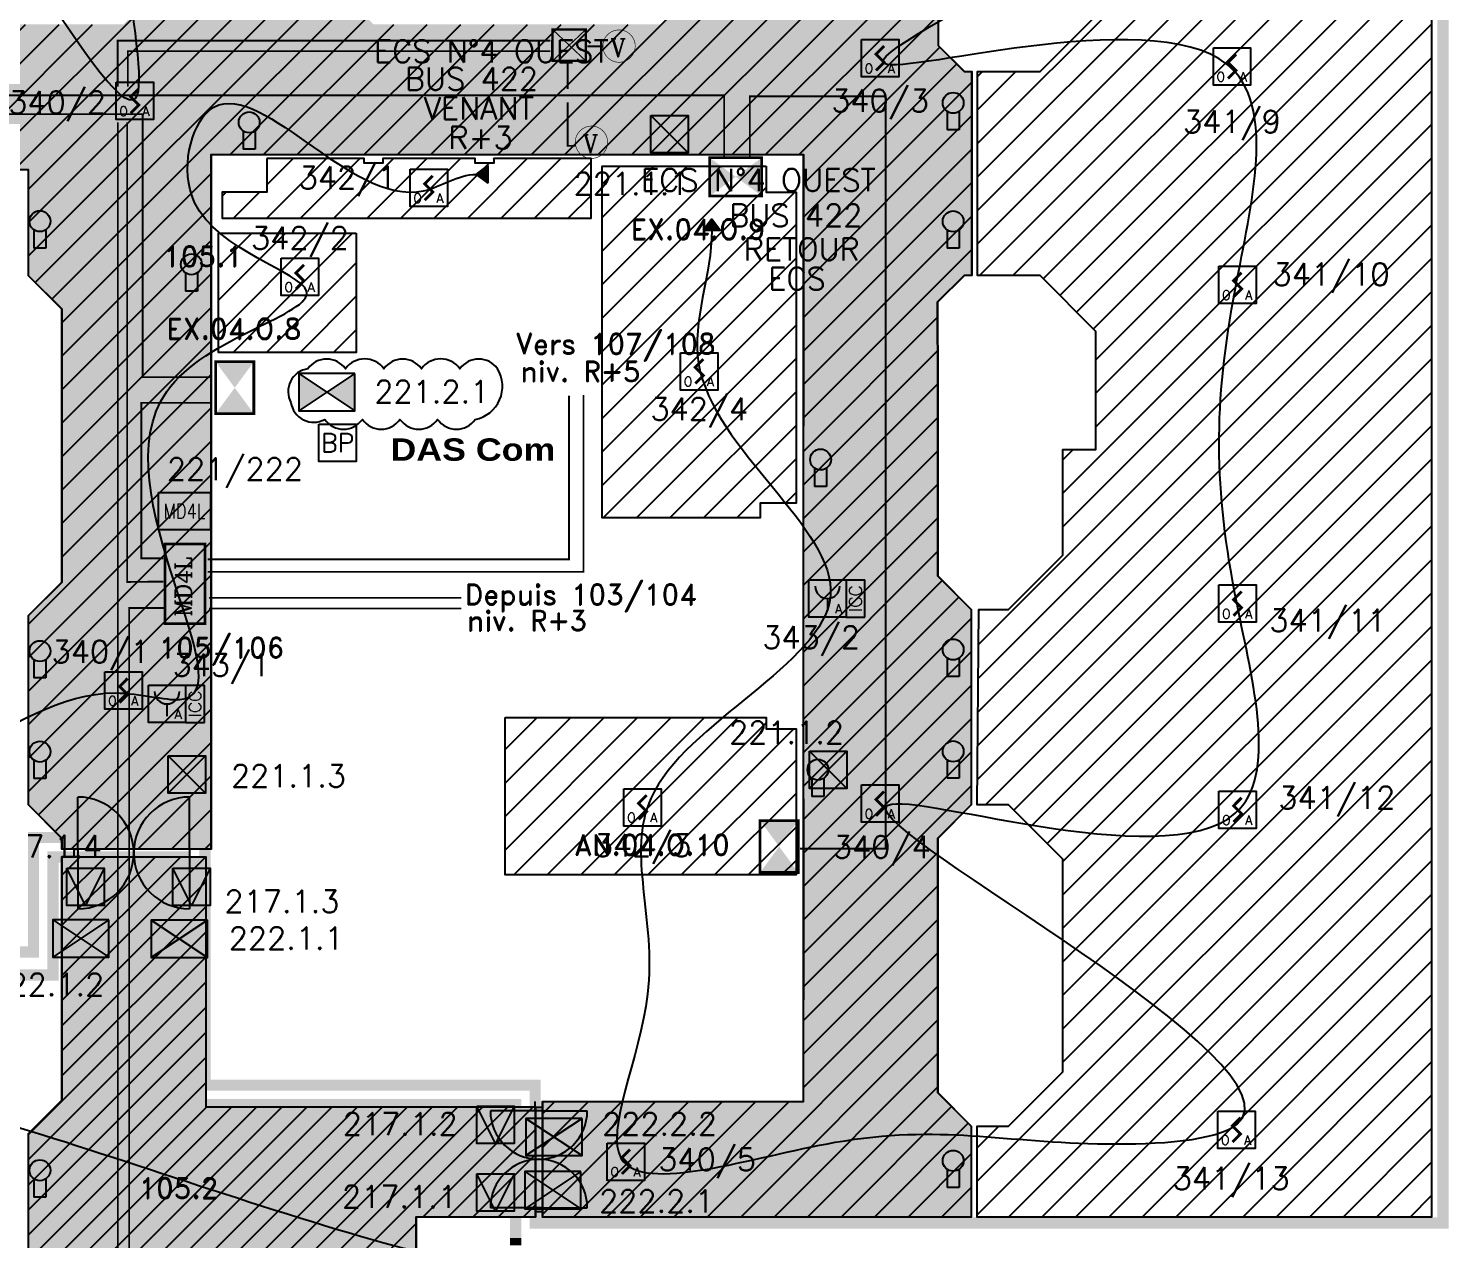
# Model space of a CAD drawing. Header units: millimetres. Extents: x 151.8 to 229.6, y -5.1 to 75.2.
# Drawn here: x 171.91 to 190.97, y 47.2 to 63.45 of the extents above; entities that cross this region are included whole.
import ezdxf
from ezdxf.enums import TextEntityAlignment as Align

# ---------------------------------------------------------------- set-up
doc = ezdxf.new("R2010")
doc.units = ezdxf.units.MM
doc.linetypes.add('CACHE2', pattern=[4.7625, 3.175, -1.5875])
doc.linetypes.add('SLD', pattern=[0])
for name, color, linetype in [('ATEIS MISE EN SECURITE', 7, 'Continuous'), ('ATEIS ZONES MES', 7, 'Continuous'), ('JCC-ADRESSAGE', 6, 'Continuous'), ('JCC-ALARME GENERALE SELECTIVE', 3, 'Continuous'), ('JCC-BOUTON POUSSOIR REARMEMENT CCF', 3, 'Continuous'), ('JCC-CCF', 6, 'Continuous'), ('JCC-COMMUN', 2, 'Continuous'), ('JCC-DECLENCHEUR MANUEL AVEC ISOLATEUR', 5, 'Continuous'), ('JCC-ELEMENT DEPORTE_4 L DAS', 1, 'Continuous'), ('JCC-FILERIE SDI', 6, 'Continuous'), ('JCC-INDICATEUR ACTION', 1, 'Continuous'), ('JCC-LOCAUX', 4, 'Continuous'), ('JCC-OPTIQUE_A', 1, 'Continuous'), ('JCC-UAE-SDI', 7, 'Continuous'), ('JCC-VENTOUSE_PCF', 1, 'Continuous'), ('JCC-ZONING ZDA-ZDM', 5, 'Continuous'), ('PORTES', 8, 'Continuous')]:
    doc.layers.add(name, color=color, linetype=linetype)
doc.layers.add('JCC-MD4L', color=1, linetype='Continuous', lineweight=0)
doc.styles.add('ARIAL', font='')
doc.styles.add('HELVL', font='ROMAND.SHX')
doc.styles.add('LOCAUX', font='romans.shx', dxfattribs={"width": 0.75})
doc.styles.add('ROMANC', font='romanc')
doc.styles.get("Standard").update_dxf_attribs({"font": 'romans.shx'})
doc.styles.add('TEXTE', font='romans.shx')
doc.styles.get('ARIAL').set_extended_font_data('Arial Black')
pattern_1 = [(45, (160.01147, 0), (-0.2245064, 0.2245064), [])]

# ---------------------------------------------------------------- blocks, each defined once
blk = doc.blocks.new('optique_a')
at = {"layer": 'JCC-OPTIQUE_A', "color": 0}
blk.add_lwpolyline([(-2.5, 2.5), (2.5, 2.5), (2.5, -2.5), (-2.5, -2.5)], close=True, dxfattribs=at)
at = {"layer": 'JCC-OPTIQUE_A', "color": 0, "const_width": 0.385}
blk.add_lwpolyline([(0.54, 1.63), (-0.54, 0.54), (0.54, -0.54), (-0.54, -1.63)], dxfattribs=at)
at = {"layer": 'JCC-ADRESSAGE', "style": 'TEXTE'}
blk.add_attdef('ADRESSE', text='', height=3, dxfattribs=at).set_placement((0, 5), align=Align.MIDDLE)
at = {"layer": 'JCC-LOCAUX', "style": 'LOCAUX', "width": 0.85, "flags": 8}
for p in [(0, 13.75), (0, 11.25), (0, 8.75)]:
    blk.add_attdef('PIECE', text='', height=1.75, dxfattribs=at).set_placement(p, align=Align.MIDDLE)
at = {"layer": 'JCC-OPTIQUE_A', "color": 0}
for s, p in [('O', (-1.5, -2)), ('A', (1.5, -2))]:
    blk.add_text(s, height=1.25, dxfattribs=at).set_placement(p, align=Align.CENTER)
blk = doc.blocks.new('alarme générale selective')
at = {"layer": 'JCC-ALARME GENERALE SELECTIVE', "color": 0}
for p, q in [((2.5, -2.5), (-2.5, 2.5)), ((-2.5, -2.5), (2.5, 2.5))]:
    blk.add_line(p, q, dxfattribs=at)
blk.add_lwpolyline([(-2.5, 2.5), (2.5, 2.5), (2.5, -2.5), (-2.5, -2.5)], close=True, dxfattribs=at)
at = {"layer": 'JCC-ADRESSAGE', "style": 'TEXTE'}
blk.add_attdef('ADRESSE', text='', height=3, dxfattribs=at).set_placement((0, 5), align=Align.MIDDLE)
at = {"layer": 'JCC-LOCAUX', "style": 'LOCAUX', "width": 0.85, "flags": 8}
for p in [(0, 13.75), (0, 11.25), (0, 8.75)]:
    blk.add_attdef('PIECE', text='', height=1.75, dxfattribs=at).set_placement(p, align=Align.MIDDLE)
blk = doc.blocks.new('déclencheur manuel avec isolateur')
at = {"layer": 'JCC-DECLENCHEUR MANUEL AVEC ISOLATEUR', "color": 0}
for p, q in [((2.5, 2.5), (5.02, 2.5)), ((5.02, -2.5), (5.02, 2.5)), ((0, 0), (0, -1.66)), ((2.5, -2.5), (5.02, -2.5))]:
    blk.add_line(p, q, dxfattribs=at)
blk.add_lwpolyline([(-2.5, 2.5), (2.5, 2.5), (2.5, -2.5), (-2.5, -2.5)], close=True, dxfattribs=at)
blk.add_arc((0, 1.66), 1.66, 180, 0, dxfattribs=at)
at = {"layer": 'JCC-ADRESSAGE', "style": 'TEXTE'}
blk.add_attdef('ADRESSE', text='', height=3, dxfattribs=at).set_placement((0, 5), align=Align.MIDDLE)
at = {"layer": 'JCC-DECLENCHEUR MANUEL AVEC ISOLATEUR', "color": 0}
blk.add_text('ICC', height=1.668, rotation=90, dxfattribs=at).set_placement((3.76, 0), align=Align.MIDDLE_CENTER)
blk.add_text('A', height=1.25, dxfattribs=at).set_placement((1.5, -2), align=Align.CENTER)
at = {"layer": 'JCC-LOCAUX', "style": 'LOCAUX', "width": 0.85, "flags": 8}
for p in [(0, 13.75), (0, 11.25), (0, 8.75)]:
    blk.add_attdef('PIECE', text='', height=1.75, dxfattribs=at).set_placement(p, align=Align.MIDDLE)
blk = doc.blocks.new('clapet coupe feu_Réarm élect')
at = {"layer": 'JCC-CCF'}
h = blk.add_hatch(color=0, dxfattribs=at)
h.paths.add_polyline_path([(-3.76, 2.5), (-3.76, -2.5), (0, 0)])
h.paths.add_polyline_path([(3.76, 2.5), (0, 0), (3.76, -2.5)])
at = {"layer": 'JCC-CCF', "color": 0}
for p, q in [((3.76, 2.5), (-3.76, -2.5)), ((-3.76, 2.5), (3.76, -2.5))]:
    blk.add_line(p, q, dxfattribs=at)
blk.add_lwpolyline([(3.76, 2.5), (-3.76, 2.5), (-3.76, -2.5), (3.76, -2.5)], close=True, dxfattribs=at)
at = {"layer": 'JCC-ADRESSAGE', "style": 'TEXTE'}
blk.add_attdef('ADRESSE', text='', height=3, dxfattribs=at).set_placement((0, 5), align=Align.MIDDLE)
at = {"layer": 'JCC-LOCAUX', "style": 'LOCAUX', "width": 0.85, "flags": 8}
for p in [(0, 13.75), (0, 11.25), (0, 8.75)]:
    blk.add_attdef('PIECE', text='', height=1.75, dxfattribs=at).set_placement(p, align=Align.MIDDLE)
blk = doc.blocks.new('ventouse PCF')
at = {"layer": 'JCC-VENTOUSE_PCF'}
blk.add_hatch(color=0, dxfattribs=at).paths.add_polyline_path([(0, -2.5), (2.5, 2.5), (-2.5, 2.5)])
at = {"layer": 'JCC-VENTOUSE_PCF', "color": 0}
for p, q in [((0, -2.5), (-2.5, 2.5)), ((2.5, 2.5), (0, -2.5))]:
    blk.add_line(p, q, dxfattribs=at)
blk.add_lwpolyline([(-2.5, 2.5), (2.5, 2.5), (2.5, -2.5), (-2.5, -2.5)], close=True, dxfattribs=at)
at = {"layer": 'JCC-ADRESSAGE', "style": 'TEXTE'}
blk.add_attdef('ADRESSE', text='', height=3, dxfattribs=at).set_placement((0, 5), align=Align.MIDDLE)
at = {"layer": 'JCC-LOCAUX', "style": 'LOCAUX', "width": 0.85, "flags": 8}
for p in [(0, 13.75), (0, 11.25), (0, 8.75)]:
    blk.add_attdef('PIECE', text='', height=1.75, dxfattribs=at).set_placement(p, align=Align.MIDDLE)
blk = doc.blocks.new('indicateur action')
at = {"layer": 'JCC-INDICATEUR ACTION'}
blk.add_hatch(color=0, dxfattribs=at).paths.add_polyline_path([(0.8, -0.05, -0.315344), (-0.8, -0.05), (-0.8, -2.5), (0.8, -2.5)])
at = {"layer": 'JCC-INDICATEUR ACTION', "color": 0}
for p, q in [((-0.8, -0.05), (-0.8, -2.5)), ((0.8, -0.05), (0.8, -2.5)), ((0.8, -2.5), (-0.8, -2.5))]:
    blk.add_line(p, q, dxfattribs=at)
blk.add_circle((0, 1.1), 1.4, dxfattribs=at)
at = {"layer": 'JCC-ADRESSAGE', "style": 'TEXTE'}
blk.add_attdef('ADRESSE', text='', height=3, dxfattribs=at).set_placement((0, 5), align=Align.MIDDLE)
at = {"layer": 'JCC-LOCAUX', "lineweight": 0, "style": 'LOCAUX', "width": 0.75, "flags": 8}
for p in [(0, 13.75), (0, 11.25), (0, 8.75)]:
    blk.add_attdef('PIECE', text='', height=1.75, dxfattribs=at).set_placement(p, align=Align.MIDDLE)
blk = doc.blocks.new('MD4L')
at = {"layer": 'JCC-ELEMENT DEPORTE_4 L DAS', "color": 0}
blk.add_lwpolyline([(-3.5, 2.5), (3.5, 2.5), (3.5, -2.5), (-3.5, -2.5)], close=True, dxfattribs=at)
at = {"layer": 'JCC-ADRESSAGE', "style": 'TEXTE'}
blk.add_attdef('ADRESSE', text='', height=3, dxfattribs=at).set_placement((0, 5), align=Align.MIDDLE)
at = {"layer": 'JCC-ELEMENT DEPORTE_4 L DAS', "color": 0, "width": 0.8}
blk.add_text('MD4L', height=2, dxfattribs=at).set_placement((0, 0), align=Align.MIDDLE_CENTER)
blk = doc.blocks.new('commun')
at = {"layer": 'JCC-COMMUN', "color": 0}
blk.add_lwpolyline([(-2.5, 2.5), (2.5, 2.5), (2.5, -2.5), (-2.5, -2.5)], close=True, dxfattribs=at)
at = {"layer": 'JCC-ADRESSAGE', "style": 'TEXTE'}
blk.add_attdef('ADRESSE', text='', height=3, dxfattribs=at).set_placement((0, 5), align=Align.MIDDLE)
at = {"layer": 'JCC-COMMUN', "color": 0, "style": 'TEXTE'}
blk.add_attdef('GENRE', text='', height=2.5, dxfattribs=at).set_placement((0, 0), align=Align.MIDDLE)
at = {"layer": 'JCC-LOCAUX', "style": 'LOCAUX', "width": 0.85, "flags": 8}
for p in [(0, 13.75), (0, 11.25), (0, 8.75)]:
    blk.add_attdef('PIECE', text='', height=1.75, dxfattribs=at).set_placement(p, align=Align.MIDDLE)
blk = doc.blocks.new("VOLETS D'EXTRACTION DE DESENFUMAGE")
at = {"color": 1, "linetype": 'SLD', "const_width": 0.373}
blk.add_lwpolyline([(0, 5.12), (0, 0), (6.97, 0), (6.97, 5.12)], close=True, dxfattribs=at)
at = {"color": 1, "linetype": 'SLD'}
blk.add_solid([(0, 5.12), (0, 0), (6.97, 0), (6.97, 5.12)], dxfattribs=at)
blk = doc.blocks.new("VOLETS D'AMENEE D'AIR DESENFUMAGE")
at = {"color": 3, "linetype": 'SLD', "const_width": 0.373}
blk.add_lwpolyline([(0, 5.12), (0, 0), (6.97, 0), (6.97, 5.12)], close=True, dxfattribs=at)
at = {"color": 3, "linetype": 'SLD'}
blk.add_solid([(0, 5.12), (0, 0), (6.97, 0), (6.97, 5.12)], dxfattribs=at)
blk = doc.blocks.new('A$C20DD5AA8')
at = {"color": 4, "linetype": 'Continuous', "const_width": 0.364}
blk.add_lwpolyline([(0.18, 5.52), (0.18, 0.18), (10.88, 0.18), (10.88, 5.52)], close=True, dxfattribs=at)
at = {"linetype": 'Continuous', "style": 'ROMANC'}
blk.add_text('MD4L', height=2.183, dxfattribs=at).set_placement((1.13, 2))
blk = doc.blocks.new('VENTOUSE ELECTROMANETIQUE A RUPTURE')
at = {"color": 4, "linetype": 'Continuous', "const_width": 0.00535}
blk.add_lwpolyline([(-0.142, 0, 1), (0.142, 0, 1)], format="xyb", close=True, dxfattribs=at)
at = {"color": 1, "linetype": 'SLD', "style": 'ROMANC'}
blk.add_text('V', height=0.16, dxfattribs=at).set_placement((-0.077, -0.096))
blk = doc.blocks.new('BOITE DE RACCORDEMENT PCF')
at = {"color": 3, "linetype": 'Continuous', "const_width": 0.02}
blk.add_lwpolyline([(0, 0.275), (0, 0), (0.292, 0), (0.292, 0.275)], close=True, dxfattribs=at)
at = {"color": 3, "linetype": 'Continuous', "const_width": 0.01}
for points in [[(0.292, 0), (0, 0.275)], [(0.292, 0.275), (0, 0)]]:
    blk.add_lwpolyline(points, dxfattribs=at)

msp = doc.modelspace()

# ---------------------------------------------------------------- hatches: boundary and pattern name
at = {"layer": 'ATEIS ZONES MES'}
h = msp.add_hatch(dxfattribs=at)
h.set_pattern_fill('DOTS', color=5, scale=0.1, style=0)
h.set_pattern_definition([(0, (209.51319, 0), (0.079375, 0.15875), [0, -0.15875])])
edge = h.paths.add_edge_path()
edge.add_line((184.55, 66.483), (184.55, 65.15))
edge.add_line((184.55, 65.15), (184.52, 65.15))
edge.add_line((184.52, 65.15), (184.12, 64.75))
edge.add_line((184.12, 64.75), (184.12, 64.28))
edge.add_line((184.12, 64.28), (184.12, 63.22))
edge.add_line((184.12, 63.22), (184.471, 62.868))
edge.add_line((184.471, 62.868), (184.57, 62.868))
edge.add_line((184.57, 62.868), (184.57, 60.132))
edge.add_line((184.57, 60.132), (184.471, 60.132))
edge.add_line((184.471, 60.132), (184.108, 59.774))
edge.add_line((184.108, 59.774), (184.113, 58.63))
edge.add_line((184.113, 58.63), (184.113, 56.101))
edge.add_line((184.113, 56.101), (184.563, 55.65))
edge.add_line((184.563, 55.65), (184.563, 53.03))
edge.add_line((184.563, 53.03), (184.113, 52.58))
edge.add_line((184.113, 52.58), (184.113, 49.17))
edge.add_line((184.113, 49.17), (184.563, 48.72))
edge.add_line((184.563, 48.72), (184.563, 47.5))
edge.add_line((184.563, 47.5), (178.813, 47.5))
edge.add_line((178.813, 47.5), (178.813, 49.05))
edge.add_line((178.813, 49.05), (182.313, 49.05))
edge.add_line((182.313, 49.05), (182.314, 51.768))
edge.add_line((182.314, 51.768), (182.313, 54.463))
edge.add_line((182.313, 54.463), (182.314, 61.75))
edge.add_line((182.314, 61.75), (174.364, 61.75))
edge.add_line((174.364, 61.75), (174.364, 54.65))
edge.add_line((174.364, 54.65), (174.364, 52.435))
edge.add_line((174.364, 52.435), (174.078, 52.435))
edge.add_line((174.078, 52.435), (172.446, 52.435))
edge.add_line((172.446, 52.435), (172.414, 52.435))
edge.add_line((172.414, 52.435), (172.364, 52.435))
edge.add_line((172.364, 52.435), (172.364, 52.58))
edge.add_line((172.364, 52.58), (171.914, 53.03))
edge.add_line((171.914, 53.03), (171.914, 55.57))
edge.add_line((171.914, 55.57), (172.364, 56.02))
edge.add_line((172.364, 56.02), (172.364, 59.68))
edge.add_line((172.364, 59.68), (171.914, 60.13))
edge.add_line((171.914, 60.13), (171.914, 61.55))
edge.add_line((171.914, 61.55), (168.514, 61.55))
edge.add_line((168.514, 61.55), (168.514, 61.6))
edge.add_line((168.514, 61.6), (168.364, 61.6))
edge.add_line((168.364, 61.6), (168.364, 63.25))
edge.add_line((168.364, 63.25), (168.514, 63.25))
edge.add_line((168.514, 63.25), (168.514, 63.5))
edge.add_line((168.514, 63.5), (169.615, 63.5))
edge.add_line((169.615, 63.5), (169.88, 63.765))
edge.add_line((169.88, 63.765), (169.88, 63.936))
edge.add_line((169.88, 63.936), (171.214, 63.936))
edge.add_line((171.214, 63.936), (171.214, 63.9))
edge.add_line((171.214, 63.9), (171.614, 63.5))
edge.add_line((171.614, 63.5), (173.185, 63.5))
edge.add_line((173.185, 63.5), (173.451, 63.765))
edge.add_line((173.451, 63.765), (173.451, 63.936))
edge.add_line((173.451, 63.936), (176.277, 63.936))
edge.add_line((176.277, 63.936), (176.277, 63.765))
edge.add_line((176.277, 63.765), (176.543, 63.5))
edge.add_line((176.543, 63.5), (180.385, 63.5))
edge.add_line((180.385, 63.5), (180.65, 63.765))
edge.add_line((180.65, 63.765), (180.65, 63.936))
edge.add_line((180.65, 63.936), (182.164, 63.936))
edge.add_line((182.164, 63.936), (182.164, 67.85))
edge.add_line((182.164, 67.85), (182.214, 67.85))
edge.add_line((182.214, 67.85), (182.214, 68))
edge.add_line((182.214, 68), (183.864, 68))
edge.add_line((183.864, 68), (183.864, 67.85))
edge.add_line((183.864, 67.85), (184.114, 67.85))
edge.add_line((184.114, 67.85), (184.114, 66.749))
edge.add_line((184.114, 66.749), (184.379, 66.483))
edge.add_line((184.379, 66.483), (184.55, 66.483))
h = msp.add_hatch(dxfattribs=at)
h.set_pattern_fill('DOTS', color=5, scale=0.1, style=0)
h.set_pattern_definition([(0, (160.01147, 0), (0.079375, 0.15875), [0, -0.15875])])
h.paths.add_polyline_path([(175.114, 42.385), (175.114, 25.55), (177.114, 25.55), (177.114, 26.77), (176.664, 27.22), (176.664, 30.981), (177.114, 31.431), (177.114, 33.97), (176.664, 34.42), (176.664, 38.181), (177.114, 38.631), (177.114, 41.17), (176.664, 41.62), (176.664, 45.38), (177.114, 45.83), (177.114, 47.5), (178.714, 47.5), (178.714, 48.98), (174.294, 48.98), (174.294, 52.335), (172.364, 52.335), (172.364, 49.07), (171.914, 48.62), (171.914, 47), (167.184, 47), (167.184, 47.125), (165.389, 47.125), (165.389, 45.78), (165.839, 45.33), (165.839, 41.62), (165.389, 41.17), (165.389, 38.63), (165.839, 38.18), (165.839, 34.42), (165.389, 33.97), (165.389, 31.431), (165.839, 30.981), (165.839, 27.22), (165.389, 26.77), (165.389, 25.55), (165.674, 25.55), (165.674, 24.931), (167.414, 24.931), (167.414, 25.8), (168.513, 25.8), (168.513, 27.4), (167.414, 27.4), (167.414, 45.119), (168.574, 45.119), (168.574, 44.519), (167.514, 44.519), (167.514, 42.385)])
at = {"layer": 'JCC-FILERIE SDI'}
for points in [[(177.92, 61.489), (178.076, 61.371), (178.076, 61.607)], [(181.082, 60.894), (180.964, 60.738), (181.2, 60.738)]]:
    msp.add_hatch(color=4, dxfattribs=at).paths.add_polyline_path(points)
at = {"layer": 'JCC-ZONING ZDA-ZDM'}
h = msp.add_hatch(dxfattribs=at)
h.set_pattern_fill('ANSI31', color=256, scale=0.1, style=0)
h.set_pattern_definition(pattern_1)
edge = h.paths.add_edge_path()
edge.add_line((184.628, 65.15), (184.628, 66.483))
edge.add_line((184.628, 66.483), (186.078, 66.483))
edge.add_line((186.078, 66.483), (186.131, 66.483))
edge.add_line((186.131, 66.483), (186.859, 67.211))
edge.add_line((186.859, 67.211), (186.88, 67.232))
edge.add_line((186.88, 67.232), (186.88, 68.6))
edge.add_line((186.88, 68.6), (190.737, 68.6))
edge.add_line((190.737, 68.6), (190.737, 47.5))
edge.add_line((190.737, 47.5), (184.642, 47.5))
edge.add_line((184.642, 47.5), (184.642, 48.72))
edge.add_line((184.642, 48.72), (185.062, 48.72))
edge.add_line((185.062, 48.72), (185.792, 49.45))
edge.add_line((185.792, 49.45), (185.792, 52.3))
edge.add_line((185.792, 52.3), (185.062, 53.03))
edge.add_line((185.062, 53.03), (184.642, 53.03))
edge.add_line((184.642, 53.03), (184.662, 55.65))
edge.add_line((184.662, 55.65), (185.062, 55.651))
edge.add_line((185.062, 55.651), (185.792, 56.381))
edge.add_line((185.792, 56.381), (185.792, 57.8))
edge.add_line((185.792, 57.8), (186.232, 57.8))
edge.add_line((186.232, 57.8), (186.234, 57.9))
edge.add_line((186.234, 57.9), (186.234, 59.383))
edge.add_line((186.234, 59.383), (185.485, 60.132))
edge.add_line((185.485, 60.132), (184.648, 60.132))
edge.add_line((184.648, 60.132), (184.648, 62.868))
edge.add_line((184.648, 62.868), (185.485, 62.868))
edge.add_line((185.485, 62.868), (186.234, 63.617))
edge.add_line((186.234, 63.617), (186.234, 65.05))
edge.add_line((186.234, 65.05), (186.234, 65.15))
edge.add_line((186.234, 65.15), (184.635, 65.15))
h = msp.add_hatch(dxfattribs=at)
h.set_pattern_fill('ANSI31', color=6, scale=0.1, style=0)
h.set_pattern_definition(pattern_1)
edge = h.paths.add_edge_path()
edge.add_line((184.548, 66.483), (184.548, 65.15))
edge.add_line((184.548, 65.15), (184.517, 65.15))
edge.add_line((184.517, 65.15), (184.117, 64.75))
edge.add_line((184.117, 64.75), (184.117, 64.28))
edge.add_line((184.117, 64.28), (184.117, 63.22))
edge.add_line((184.117, 63.22), (184.469, 62.868))
edge.add_line((184.469, 62.868), (184.567, 62.868))
edge.add_line((184.567, 62.868), (184.567, 60.132))
edge.add_line((184.567, 60.132), (184.469, 60.132))
edge.add_line((184.469, 60.132), (184.106, 59.774))
edge.add_line((184.106, 59.774), (184.111, 58.63))
edge.add_line((184.111, 58.63), (184.111, 56.101))
edge.add_line((184.111, 56.101), (184.561, 55.65))
edge.add_line((184.561, 55.65), (184.561, 53.03))
edge.add_line((184.561, 53.03), (184.111, 52.58))
edge.add_line((184.111, 52.58), (184.111, 49.17))
edge.add_line((184.111, 49.17), (184.561, 48.72))
edge.add_line((184.561, 48.72), (184.561, 47.5))
edge.add_line((184.561, 47.5), (178.811, 47.5))
edge.add_line((178.811, 47.5), (178.811, 49.05))
edge.add_line((178.811, 49.05), (182.311, 49.05))
edge.add_line((182.311, 49.05), (182.311, 51.768))
edge.add_line((182.311, 51.768), (182.311, 54.463))
edge.add_line((182.311, 54.463), (182.311, 61.75))
edge.add_line((182.311, 61.75), (174.361, 61.75))
edge.add_line((174.361, 61.75), (174.361, 54.65))
edge.add_line((174.361, 54.65), (174.361, 52.435))
edge.add_line((174.361, 52.435), (174.076, 52.435))
edge.add_line((174.076, 52.435), (172.444, 52.435))
edge.add_line((172.444, 52.435), (172.412, 52.435))
edge.add_line((172.412, 52.435), (172.362, 52.435))
edge.add_line((172.362, 52.435), (172.362, 52.58))
edge.add_line((172.362, 52.58), (171.912, 53.03))
edge.add_line((171.912, 53.03), (171.912, 55.57))
edge.add_line((171.912, 55.57), (172.362, 56.02))
edge.add_line((172.362, 56.02), (172.362, 59.68))
edge.add_line((172.362, 59.68), (171.912, 60.13))
edge.add_line((171.912, 60.13), (171.912, 61.55))
edge.add_line((171.912, 61.55), (168.511, 61.55))
edge.add_line((168.511, 61.55), (168.511, 61.6))
edge.add_line((168.511, 61.6), (168.361, 61.6))
edge.add_line((168.361, 61.6), (168.361, 63.25))
edge.add_line((168.361, 63.25), (168.511, 63.25))
edge.add_line((168.511, 63.25), (168.511, 63.5))
edge.add_line((168.511, 63.5), (169.613, 63.5))
edge.add_line((169.613, 63.5), (169.878, 63.765))
edge.add_line((169.878, 63.765), (169.878, 63.936))
edge.add_line((169.878, 63.936), (171.211, 63.936))
edge.add_line((171.211, 63.936), (171.211, 63.9))
edge.add_line((171.211, 63.9), (171.611, 63.5))
edge.add_line((171.611, 63.5), (173.183, 63.5))
edge.add_line((173.183, 63.5), (173.448, 63.765))
edge.add_line((173.448, 63.765), (173.448, 63.936))
edge.add_line((173.448, 63.936), (176.275, 63.936))
edge.add_line((176.275, 63.936), (176.275, 63.765))
edge.add_line((176.275, 63.765), (176.54, 63.5))
edge.add_line((176.54, 63.5), (180.383, 63.5))
edge.add_line((180.383, 63.5), (180.648, 63.765))
edge.add_line((180.648, 63.765), (180.648, 63.936))
edge.add_line((180.648, 63.936), (182.161, 63.936))
edge.add_line((182.161, 63.936), (182.161, 67.85))
edge.add_line((182.161, 67.85), (182.211, 67.85))
edge.add_line((182.211, 67.85), (182.212, 68))
edge.add_line((182.212, 68), (183.861, 68))
edge.add_line((183.861, 68), (183.861, 67.85))
edge.add_line((183.861, 67.85), (184.112, 67.85))
edge.add_line((184.112, 67.85), (184.112, 66.749))
edge.add_line((184.112, 66.749), (184.377, 66.483))
edge.add_line((184.377, 66.483), (184.548, 66.483))
h = msp.add_hatch(dxfattribs=at)
h.set_pattern_fill('ANSI31', color=1, scale=0.1, style=0)
h.set_pattern_definition(pattern_1)
h.paths.add_polyline_path([(175.111, 61.7), (175.111, 61.25), (174.511, 61.25), (174.511, 60.9), (179.461, 60.9), (179.461, 61.7), (178.155, 61.7), (178.155, 61.639), (177.906, 61.639), (177.906, 61.7), (176.666, 61.7), (176.666, 61.639), (176.418, 61.639), (176.418, 61.7)])
h = msp.add_hatch(dxfattribs=at)
h.set_pattern_fill('ANSI31', color=1, scale=0.1, style=0)
h.set_pattern_definition(pattern_1)
h.paths.add_polyline_path([(181.811, 61.6), (181.811, 61.25), (182.211, 61.25), (182.211, 57.08), (181.732, 57.08), (181.732, 56.879), (179.611, 56.879), (179.611, 61.6)])
h = msp.add_hatch(dxfattribs=at)
h.set_pattern_fill('ANSI31', color=1, scale=0.1, style=0)
h.set_pattern_definition(pattern_1)
h.paths.add_polyline_path([(176.311, 60.7), (176.311, 59.1), (174.461, 59.1), (174.461, 60.6), (174.461, 60.7)])
h = msp.add_hatch(dxfattribs=at)
h.set_pattern_fill('ANSI31', color=1, scale=0.1, style=0)
h.set_pattern_definition(pattern_1)
h.paths.add_polyline_path([(178.311, 54.2), (181.811, 54.2), (181.811, 54.05), (182.211, 54.05), (182.211, 52.09), (178.311, 52.09)])
h = msp.add_hatch(dxfattribs=at)
h.set_pattern_fill('ANSI31', color=56, scale=0.075, style=0)
h.set_pattern_definition([(45, (160.01147, 0), (-0.1683798, 0.1683798), [])])
h.paths.add_polyline_path([(175.111, 42.385), (175.111, 25.55), (177.111, 25.55), (177.111, 26.77), (176.661, 27.22), (176.661, 30.981), (177.111, 31.431), (177.111, 33.97), (176.661, 34.42), (176.661, 38.181), (177.111, 38.631), (177.111, 41.17), (176.661, 41.62), (176.661, 45.38), (177.111, 45.83), (177.111, 47.5), (178.711, 47.5), (178.711, 48.98), (174.291, 48.98), (174.291, 52.335), (172.362, 52.335), (172.362, 49.07), (171.912, 48.62), (171.912, 47), (167.181, 47), (167.181, 47.125), (165.387, 47.125), (165.387, 45.78), (165.837, 45.33), (165.837, 41.62), (165.387, 41.17), (165.387, 38.63), (165.837, 38.18), (165.837, 34.42), (165.387, 33.97), (165.387, 31.431), (165.837, 30.981), (165.837, 27.22), (165.387, 26.77), (165.387, 25.55), (165.671, 25.55), (165.671, 24.931), (167.411, 24.931), (167.411, 25.8), (168.511, 25.8), (168.511, 27.4), (167.411, 27.4), (167.411, 45.119), (168.571, 45.119), (168.571, 44.519), (167.511, 44.519), (167.511, 42.385)])

# ---------------------------------------------------------------- linework, layer by layer
at = {"layer": 'ATEIS MISE EN SECURITE', "color": 6, "const_width": 0.025}
for points in [[(173.111, 62.664), (173.111, 63.283), (178.914, 63.283)], [(173.247, 62.665), (173.247, 63.142), (178.915, 63.142)], [(179.41, 63.206), (179.62, 63.206)], [(179.148, 62.983), (179.148, 62.635)], [(179.148, 62.457), (179.148, 61.872), (179.251, 61.872)], [(169.317, 46.5), (169.317, 45.894), (173.112, 45.894), (173.112, 62.186)], [(173.237, 62.186), (173.237, 56.021), (173.723, 56.025)]]:
    msp.add_lwpolyline(points, dxfattribs=at)
at = {"layer": 'ATEIS MISE EN SECURITE', "color": 3, "const_width": 0.025}
for points in [[(168.897, 62.55), (181.247, 62.55), (181.247, 61.717)], [(181.591, 61.706), (181.591, 62.535), (183.414, 62.535), (183.414, 52.443), (182.264, 52.443)], [(174.36, 58.768), (173.446, 58.768), (173.446, 62.296), (168.885, 62.296)], [(173.725, 56.338), (173.429, 56.338), (173.429, 58.423), (174.381, 58.423)], [(173.743, 55.671), (173.264, 55.671), (173.264, 44.637), (176.237, 44.637), (176.237, 31.919), (175.046, 31.919)]]:
    msp.add_lwpolyline(points, dxfattribs=at)
at = {"layer": 'ATEIS MISE EN SECURITE', "color": 1, "linetype": 'CACHE2', "ltscale": 0.1, "const_width": 0.025}
for points in [[(174.317, 56.157), (179.36, 56.157), (179.36, 58.529)], [(174.335, 55.664), (177.723, 55.664)]]:
    msp.add_lwpolyline(points, dxfattribs=at)
at = {"layer": 'ATEIS MISE EN SECURITE', "color": 4, "linetype": 'CACHE2', "ltscale": 0.1, "const_width": 0.025}
for points in [[(174.317, 56.324), (179.166, 56.324), (179.166, 58.52)], [(174.335, 55.808), (177.723, 55.808)]]:
    msp.add_lwpolyline(points, dxfattribs=at)
at = {"layer": 'ATEIS ZONES MES', "color": 5}
for points in [[(184.12, 64.28), (184.12, 63.22), (184.471, 62.868), (184.57, 62.868), (184.57, 60.132), (184.471, 60.132), (184.108, 59.774), (184.113, 58.63), (184.113, 56.101), (184.563, 55.65), (184.563, 53.03), (184.113, 52.58), (184.113, 49.17), (184.563, 48.72), (184.563, 47.5), (178.813, 47.5), (178.813, 49.05), (182.313, 49.05), (182.314, 51.768), (182.313, 54.463), (182.314, 61.75), (174.364, 61.75), (174.364, 61.75), (174.364, 54.65), (174.364, 52.435), (174.078, 52.435), (172.446, 52.435), (172.414, 52.435), (172.364, 52.435), (172.364, 52.58), (171.914, 53.03), (171.914, 55.57), (172.364, 56.02), (172.364, 59.68), (171.914, 60.13), (171.914, 61.55), (168.514, 61.55)], [(171.914, 47), (171.914, 48.62), (172.364, 49.07), (172.364, 52.335), (174.294, 52.335), (174.294, 48.98), (178.714, 48.98), (178.714, 47.5), (177.114, 47.5), (177.114, 45.83)]]:
    msp.add_lwpolyline(points, dxfattribs=at)
at = {"layer": 'JCC-CCF'}
msp.add_lwpolyline([(178.207, 58.88, 0.520567), (177.702, 58.88, 0.520567), (177.187, 58.88, 0.520567), (176.682, 58.88, 0.520567), (176.166, 58.88, 0.520567), (175.661, 58.88, 0.520567), (175.435, 58.427, 0.520567), (175.888, 58.201, 0.520567), (176.393, 58.201, 0.520567), (176.898, 58.201, 0.520567), (177.403, 58.201, 0.520567), (177.908, 58.201, 0.520567)], format="xyb", close=True, dxfattribs=at)
at = {"layer": 'JCC-FILERIE SDI', "color": 4}
for p, q in [((177.92, 61.489), (178.076, 61.607)), ((177.92, 61.489), (178.076, 61.607)), ((178.076, 61.607), (178.076, 61.371)), ((178.076, 61.607), (178.076, 61.371)), ((177.92, 61.489), (178.076, 61.371)), ((177.92, 61.489), (178.076, 61.371)), ((181.082, 60.894), (180.964, 60.738)), ((181.082, 60.894), (180.964, 60.738)), ((181.082, 60.894), (181.2, 60.738)), ((181.082, 60.894), (181.2, 60.738)), ((181.2, 60.738), (180.964, 60.738)), ((181.2, 60.738), (180.964, 60.738))]:
    msp.add_line(p, q, dxfattribs=at)
at = {"layer": 'JCC-FILERIE SDI', "color": 4, "start_tangent": (0, -1), "end_tangent": (1, 0)}
msp.add_spline([(181.082, 60.738), (180.905, 58.95), (182.672, 55.837), (180.264, 53.117), (180.22, 50.49), (179.867, 48.283), (182.738, 48.503), (186.383, 48.481), (188.128, 48.746), (183.423, 53.006), (188.105, 52.918), (188.128, 55.721), (188.106, 59.963), (187.995, 62.965), (183.378, 62.994), (188.105, 66.658), (186.492, 67.122), (180.418, 67.144), (176.73, 67.078), (173.437, 67.146), (173.348, 62.511), (169.708, 67.146), (169.682, 60.215), (169.77, 55.613), (169.682, 53.075), (173.083, 54.532), (173.944, 54.443), (173.768, 58.575), (175.645, 59.922), (174.143, 61.113), (174.342, 62.35), (177.213, 61.268), (177.92, 61.489)], degree=3, dxfattribs=at)
at = {"layer": 'JCC-FILERIE SDI', "color": 1, "start_tangent": (0, 1), "end_tangent": (0, -1)}
msp.add_spline([(174.971, 26.775), (174.86, 28.079), (179.981, 26.785), (179.948, 31.496), (179.9, 34.073), (179.924, 38.502), (179.948, 41.079), (179.972, 45.839), (176.833, 47.109), (169.727, 48.677), (173.3, 44.492), (172.711, 44.51), (169.727, 45.366), (167.835, 45.745), (161.92, 45.65), (161.769, 41.206), (161.769, 38.585), (169.296, 34.175), (161.967, 33.789), (163.085, 31.032), (162.913, 26.719), (165.256, 26.885), (169.727, 26.743), (168.947, 28.233), (168.876, 29.864), (166.699, 32.063), (170.311, 32.8), (169.065, 38.092), (169.655, 40.606), (166.58, 42.143), (167.053, 44.72), (168.165, 44.224), (171.905, 43.635), (176.185, 44.791), (175.949, 42.924), (175.878, 41.623), (173.346, 40.843), (172.755, 37.367), (175.808, 35.776), (175.973, 32.963), (175.711, 30.476)], degree=3, dxfattribs=at)
at = {"layer": 'JCC-ZONING ZDA-ZDM', "color": 31, "const_width": 0.15}
msp.add_lwpolyline([(178.711, 47.5), (178.711, 49.27), (174.281, 49.27), (174.281, 52.593), (171.981, 52.593), (171.981, 51.056), (167.086, 51.056), (167.086, 61.55), (168.111, 61.55), (168.111, 63.3), (167.411, 63.3), (167.411, 70.499), (182.011, 70.5), (182.011, 68.1), (183.761, 68.1), (183.761, 68.85), (190.891, 68.85), (190.891, 47.42), (178.711, 47.42), (178.711, 47.5)], dxfattribs=at)
at = {"layer": 'JCC-ZONING ZDA-ZDM'}
msp.add_lwpolyline([(190.737, 68.6), (190.737, 47.5), (184.642, 47.5), (184.642, 48.72), (185.062, 48.72), (185.792, 49.45), (185.792, 52.3), (185.062, 53.03), (184.642, 53.03), (184.662, 55.65), (185.062, 55.651), (185.792, 56.381), (185.792, 57.8), (186.232, 57.8), (186.234, 57.9), (186.234, 59.383), (185.485, 60.132), (184.648, 60.132), (184.648, 62.868), (185.485, 62.868), (186.234, 63.617)], dxfattribs=at)
at = {"layer": 'JCC-ZONING ZDA-ZDM', "color": 6}
for points in [[(184.117, 64.28), (184.117, 63.22), (184.469, 62.868), (184.567, 62.868), (184.567, 60.132), (184.469, 60.132), (184.106, 59.774), (184.111, 58.63), (184.111, 56.101), (184.561, 55.65), (184.561, 53.03), (184.111, 52.58), (184.111, 49.17), (184.561, 48.72), (184.561, 47.5), (178.811, 47.5), (178.811, 49.05), (182.311, 49.05), (182.311, 51.768), (182.311, 54.463), (182.311, 61.75), (174.361, 61.75), (174.361, 61.75), (174.361, 54.65), (174.361, 52.435), (174.076, 52.435), (172.444, 52.435), (172.412, 52.435), (172.362, 52.435), (172.362, 52.58), (171.912, 53.03)], [(171.912, 55.57), (172.362, 56.02), (172.362, 59.68), (171.912, 60.13)]]:
    msp.add_lwpolyline(points, dxfattribs=at)
at = {"layer": 'JCC-ZONING ZDA-ZDM', "color": 1}
for points in [[(175.111, 61.7), (175.111, 61.25), (174.511, 61.25), (174.511, 60.9), (179.461, 60.9), (179.461, 61.7), (178.155, 61.7), (178.155, 61.639), (177.906, 61.639), (177.906, 61.7), (176.666, 61.7), (176.666, 61.639), (176.418, 61.639), (176.418, 61.7), (175.111, 61.7)], [(181.811, 61.6), (181.811, 61.25), (182.211, 61.25), (182.211, 57.08), (181.732, 57.08), (181.732, 56.879), (179.611, 56.879), (179.611, 61.6), (181.811, 61.6)], [(176.311, 60.7), (176.311, 59.1), (174.461, 59.1), (174.461, 60.6), (174.461, 60.7), (176.311, 60.7)]]:
    msp.add_lwpolyline(points, dxfattribs=at)
msp.add_lwpolyline([(178.311, 54.2), (181.811, 54.2), (181.811, 54.05), (182.211, 54.05), (182.211, 52.09), (178.311, 52.09), (178.311, 54.2)], close=True, dxfattribs=at)
at = {"layer": 'JCC-ZONING ZDA-ZDM', "const_width": 0.15}
for points in [[(178.451, 47.22), (178.451, 49.01), (174.001, 49.01), (174.001, 52.33), (172.242, 52.33), (172.242, 50.747), (167.086, 50.747), (167.086, 47.2), (158.711, 47.2), (158.711, 32.6)], [(178.451, 47.12), (178.451, 47.22)]]:
    msp.add_lwpolyline(points, dxfattribs=at)
at = {"layer": 'JCC-ZONING ZDA-ZDM', "color": 56}
msp.add_lwpolyline([(171.912, 47), (171.912, 48.62), (172.362, 49.07), (172.362, 52.335), (174.291, 52.335), (174.291, 48.98), (178.711, 48.98), (178.711, 47.5), (177.111, 47.5), (177.111, 45.83)], dxfattribs=at)
at = {"layer": 'PORTES'}
for p, q in [((172.576, 52.435), (172.576, 53.135)), ((174.076, 52.435), (174.076, 53.135)), ((172.526, 52.335), (172.526, 52.435)), ((172.526, 52.435), (172.576, 52.435)), ((172.576, 52.435), (172.576, 52.335)), ((174.291, 52.435), (174.076, 52.435)), ((174.076, 52.435), (174.076, 52.335)), ((172.576, 52.335), (172.526, 52.335)), ((172.576, 52.335), (172.576, 51.635)), ((174.076, 52.335), (174.076, 51.635)), ((174.076, 52.335), (174.291, 52.335))]:
    msp.add_line(p, q, dxfattribs=at)
at = {"layer": 'PORTES', "linetype": 'Continuous'}
for p, q in [((172.526, 52.435), (172.362, 52.435)), ((172.526, 52.335), (172.362, 52.335)), ((178.711, 48.925), (178.711, 49.05)), ((178.711, 48.975), (178.811, 48.975)), ((178.811, 49.05), (178.811, 48.925)), ((178.711, 48.925), (178.111, 48.925)), ((178.811, 48.925), (178.711, 48.925)), ((178.811, 48.925), (179.411, 48.925)), ((178.711, 47.625), (178.111, 47.625)), ((178.811, 47.625), (178.711, 47.625)), ((178.711, 47.625), (178.711, 47.5)), ((178.711, 47.575), (178.811, 47.575)), ((178.811, 47.625), (179.411, 47.625)), ((178.811, 47.5), (178.811, 47.625))]:
    msp.add_line(p, q, dxfattribs=at)
at = {"layer": 'PORTES'}
for centre, start, end in [((172.576, 52.385), 270, 90), ((174.076, 52.385), 90, 270)]:
    msp.add_arc(centre, 0.75, start, end, dxfattribs=at)
at = {"layer": 'PORTES', "linetype": 'Continuous'}
for centre, start, end in [((178.761, 48.925), 180, 0), ((178.761, 47.625), 0, 180)]:
    msp.add_arc(centre, 0.65, start, end, dxfattribs=at)

# ---------------------------------------------------------------- block references
at = {"layer": 'ATEIS MISE EN SECURITE', "linetype": 'Continuous'}
for name, p, xscale, yscale, zscale in [('BOITE DE RACCORDEMENT PCF', (178.945, 63.012), 1.5274875, 1.5274875, 1.5274875), ('VENTOUSE ELECTROMANETIQUE A RUPTURE', (179.837, 63.21), 1.5274875, 1.5274875, 1.5274875), ('VENTOUSE ELECTROMANETIQUE A RUPTURE', (179.467, 61.92), 1.5274875, 1.5274875, 1.5274875), ("VOLETS D'EXTRACTION DE DESENFUMAGE", (181.054, 61.2), 0.1, 0.1, 0.1)]:
    msp.add_blockref(name, p, dxfattribs=dict(at, xscale=xscale, yscale=yscale, zscale=zscale))
at = {"layer": 'ATEIS MISE EN SECURITE', "linetype": 'Continuous', "xscale": 0.1, "yscale": 0.1, "zscale": 0.1, "rotation": 90}
for name, p in [("VOLETS D'EXTRACTION DE DESENFUMAGE", (174.937, 58.278)), ("VOLETS D'AMENEE D'AIR DESENFUMAGE", (182.241, 52.122))]:
    msp.add_blockref(name, p, dxfattribs=at)
at = {"layer": 'ATEIS MISE EN SECURITE', "color": 0, "xscale": 0.1, "yscale": 0.1, "zscale": 0.1, "rotation": 90}
msp.add_blockref('A$C20DD5AA8', (174.299, 55.443), dxfattribs=at)
at = {"layer": 'JCC-ALARME GENERALE SELECTIVE', "lineweight": 0}
ref = msp.add_blockref('alarme générale selective', (180.514, 62.027), dxfattribs=dict(at, xscale=0.1000000000000014, yscale=0.1000000000000014))
ref.add_attrib('ADRESSE', '221.1.1', dxfattribs={"layer": 'JCC-ADRESSAGE', "height": 0.3, "style": 'TEXTE'}).set_placement((179.998, 61.365), align=Align.MIDDLE)
ref = msp.add_blockref('alarme générale selective', (182.643, 53.501), dxfattribs=dict(at, xscale=0.1000000000000014, yscale=0.1000000000000014))
ref.add_attrib('ADRESSE', '221.1.2', dxfattribs={"layer": 'JCC-ADRESSAGE', "height": 0.3, "style": 'TEXTE'}).set_placement((182.084, 54.001), align=Align.MIDDLE)
ref = msp.add_blockref('alarme générale selective', (174.039, 53.436), dxfattribs=dict(at, xscale=0.1000000000000014, yscale=0.1000000000000014))
ref.add_attrib('ADRESSE', '221.1.3', dxfattribs={"layer": 'JCC-ADRESSAGE', "height": 0.3, "style": 'TEXTE'}).set_placement((175.402, 53.419), align=Align.MIDDLE)
at = {"layer": 'JCC-BOUTON POUSSOIR REARMEMENT CCF', "xscale": 0.1000000000000014, "yscale": 0.1000000000000014}
msp.add_blockref('commun', (176.061, 57.887), dxfattribs=at).add_auto_attribs({'GENRE': 'BP'})
at = {"layer": 'JCC-CCF', "lineweight": 0}
ref = msp.add_blockref('clapet coupe feu_Réarm élect', (175.916, 58.567), dxfattribs=dict(at, xscale=0.09999999999999432, yscale=0.09999999999999432))
ref.add_attrib('ADRESSE', '221.2.1', dxfattribs={"layer": 'JCC-ADRESSAGE', "height": 0.3, "style": 'TEXTE'}).set_placement((177.325, 58.573), align=Align.MIDDLE)
ref = msp.add_blockref('clapet coupe feu_Réarm élect', (172.618, 51.236), dxfattribs=dict(at, xscale=0.09999999999999432, yscale=0.09999999999999432))
ref.add_attrib('ADRESSE', '222.1.2', dxfattribs={"layer": 'JCC-ADRESSAGE', "height": 0.3, "style": 'TEXTE'}).set_placement((172.159, 50.619), align=Align.MIDDLE)
ref = msp.add_blockref('clapet coupe feu_Réarm élect', (173.938, 51.231), dxfattribs=dict(at, xscale=0.09999999999999432, yscale=0.09999999999999432))
ref.add_attrib('ADRESSE', '222.1.1', dxfattribs={"layer": 'JCC-ADRESSAGE', "height": 0.3, "style": 'TEXTE'}).set_placement((175.372, 51.241), align=Align.MIDDLE)
ref = msp.add_blockref('clapet coupe feu_Réarm élect', (178.964, 48.574), dxfattribs=dict(at, xscale=0.09999999999999432, yscale=0.09999999999999432))
ref.add_attrib('ADRESSE', '222.2.2', dxfattribs={"layer": 'JCC-ADRESSAGE', "height": 0.3, "style": 'TEXTE'}).set_placement((180.38, 48.749), align=Align.MIDDLE)
ref = msp.add_blockref('clapet coupe feu_Réarm élect', (178.949, 47.859), dxfattribs=dict(at, xscale=0.09999999999999432, yscale=0.09999999999999432))
ref.add_attrib('ADRESSE', '222.2.1', dxfattribs={"layer": 'JCC-ADRESSAGE', "height": 0.3, "style": 'TEXTE'}).set_placement((180.34, 47.713), align=Align.MIDDLE)
at = {"layer": 'JCC-DECLENCHEUR MANUEL AVEC ISOLATEUR'}
ref = msp.add_blockref('déclencheur manuel avec isolateur', (182.633, 55.798), dxfattribs=dict(at, xscale=0.1000000000000014, yscale=0.1000000000000014))
ref.add_attrib('ADRESSE', '343/2', dxfattribs={"layer": 'JCC-ADRESSAGE', "height": 0.3, "style": 'TEXTE'}).set_placement((182.414, 55.257), align=Align.MIDDLE)
ref = msp.add_blockref('déclencheur manuel avec isolateur', (173.772, 54.384), dxfattribs=dict(at, xscale=0.1000000000000014, yscale=0.1000000000000014))
ref.add_attrib('ADRESSE', '343/1', dxfattribs={"layer": 'JCC-ADRESSAGE', "height": 0.3, "style": 'TEXTE'}).set_placement((174.502, 54.884), align=Align.MIDDLE)
at = {"layer": 'JCC-INDICATEUR ACTION', "lineweight": 0, "xscale": 0.1000000000000014, "yscale": 0.1000000000000014}
for p in [(184.32, 62.338), (174.874, 62.076), (172.067, 60.751), (184.32, 60.748), (174.1, 60.172), (182.541, 57.553), (172.067, 54.983), (184.32, 55.004), (172.067, 53.634), (184.32, 53.637), (182.505, 53.392), (172.067, 48.018), (184.32, 48.145)]:
    msp.add_blockref('indicateur action', p, dxfattribs=at)
at = {"layer": 'JCC-MD4L', "lineweight": 0}
ref = msp.add_blockref('MD4L', (174.006, 56.971), dxfattribs=dict(at, xscale=0.1000000000000014, yscale=0.1000000000000014))
ref.add_attrib('ADRESSE', '221/222', dxfattribs={"layer": 'JCC-ADRESSAGE', "height": 0.3, "style": 'TEXTE'}).set_placement((174.684, 57.513), align=Align.MIDDLE)
at = {"layer": 'JCC-OPTIQUE_A', "lineweight": 0}
ref = msp.add_blockref('optique_a', (183.339, 63.047), dxfattribs=dict(at, xscale=0.09999999999999432, yscale=0.09999999999999432))
ref.add_attrib('ADRESSE', '340/3', dxfattribs={"layer": 'JCC-ADRESSAGE', "height": 0.3, "style": 'TEXTE'}).set_placement((183.339, 62.458), align=Align.MIDDLE)
ref = msp.add_blockref('optique_a', (188.06, 62.937), dxfattribs=dict(at, xscale=0.1000000000000014, yscale=0.1000000000000014))
ref.add_attrib('ADRESSE', '341/9', dxfattribs={"layer": 'JCC-ADRESSAGE', "height": 0.3, "style": 'TEXTE'}).set_placement((188.06, 62.175), align=Align.MIDDLE)
ref = msp.add_blockref('optique_a', (173.339, 62.474), dxfattribs=dict(at, xscale=0.09999999999999432, yscale=0.09999999999999432))
ref.add_attrib('ADRESSE', '340/2', dxfattribs={"layer": 'JCC-ADRESSAGE', "height": 0.3, "style": 'TEXTE'}).set_placement((172.297, 62.433), align=Align.MIDDLE)
ref = msp.add_blockref('optique_a', (177.284, 61.307), dxfattribs=dict(at, xscale=0.1000000000000014, yscale=0.1000000000000014))
ref.add_attrib('ADRESSE', '342/1', dxfattribs={"layer": 'JCC-ADRESSAGE', "height": 0.3, "style": 'TEXTE'}).set_placement((176.196, 61.424), align=Align.MIDDLE)
at = {"layer": 'JCC-OPTIQUE_A', "lineweight": 0, "xscale": 0.1000000000000014, "yscale": 0.1000000000000014}
msp.add_blockref('optique_a', (175.556, 60.113), dxfattribs=at).add_auto_attribs({'ADRESSE': '342/2'})
at = {"layer": 'JCC-OPTIQUE_A', "lineweight": 0}
ref = msp.add_blockref('optique_a', (188.135, 60.008), dxfattribs=dict(at, xscale=0.1000000000000014, yscale=0.1000000000000014))
ref.add_attrib('ADRESSE', '341/10', dxfattribs={"layer": 'JCC-ADRESSAGE', "height": 0.3, "style": 'TEXTE'}).set_placement((189.39, 60.127), align=Align.MIDDLE)
ref = msp.add_blockref('optique_a', (180.913, 58.846), dxfattribs=dict(at, xscale=0.1000000000000014, yscale=0.1000000000000014))
ref.add_attrib('ADRESSE', '342/4', dxfattribs={"layer": 'JCC-ADRESSAGE', "height": 0.3, "style": 'TEXTE'}).set_placement((180.913, 58.321), align=Align.MIDDLE)
ref = msp.add_blockref('optique_a', (188.135, 55.73), dxfattribs=dict(at, xscale=0.1000000000000014, yscale=0.1000000000000014))
ref.add_attrib('ADRESSE', '341/11', dxfattribs={"layer": 'JCC-ADRESSAGE', "height": 0.3, "style": 'TEXTE'}).set_placement((189.346, 55.484), align=Align.MIDDLE)
ref = msp.add_blockref('optique_a', (173.19, 54.564), dxfattribs=dict(at, xscale=0.09999999999999432, yscale=0.09999999999999432))
ref.add_attrib('ADRESSE', '340/1', dxfattribs={"layer": 'JCC-ADRESSAGE', "height": 0.3, "style": 'TEXTE'}).set_placement((172.881, 55.064), align=Align.MIDDLE)
ref = msp.add_blockref('optique_a', (180.153, 52.996), dxfattribs=dict(at, xscale=0.1000000000000014, yscale=0.1000000000000014))
ref.add_attrib('ADRESSE', '342/3', dxfattribs={"layer": 'JCC-ADRESSAGE', "height": 0.3, "style": 'TEXTE'}).set_placement((180.153, 52.467), align=Align.MIDDLE)
ref = msp.add_blockref('optique_a', (183.339, 53.047), dxfattribs=dict(at, xscale=0.09999999999999432, yscale=0.09999999999999432))
ref.add_attrib('ADRESSE', '340/4', dxfattribs={"layer": 'JCC-ADRESSAGE', "height": 0.3, "style": 'TEXTE'}).set_placement((183.362, 52.445), align=Align.MIDDLE)
ref = msp.add_blockref('optique_a', (188.135, 52.963), dxfattribs=dict(at, xscale=0.1000000000000014, yscale=0.1000000000000014))
ref.add_attrib('ADRESSE', '341/12', dxfattribs={"layer": 'JCC-ADRESSAGE', "height": 0.3, "style": 'TEXTE'}).set_placement((189.466, 53.104), align=Align.MIDDLE)
ref = msp.add_blockref('optique_a', (188.12, 48.67), dxfattribs=dict(at, xscale=0.1000000000000014, yscale=0.1000000000000014))
ref.add_attrib('ADRESSE', '341/13', dxfattribs={"layer": 'JCC-ADRESSAGE', "height": 0.3, "style": 'TEXTE'}).set_placement((188.05, 47.997), align=Align.MIDDLE)
ref = msp.add_blockref('optique_a', (179.929, 48.242), dxfattribs=dict(at, xscale=0.09999999999999432, yscale=0.09999999999999432))
ref.add_attrib('ADRESSE', '340/5', dxfattribs={"layer": 'JCC-ADRESSAGE', "height": 0.3, "style": 'TEXTE'}).set_placement((181.018, 48.251), align=Align.MIDDLE)
at = {"layer": 'JCC-VENTOUSE_PCF', "lineweight": 0}
ref = msp.add_blockref('ventouse PCF', (172.68, 51.929), dxfattribs=dict(at, xscale=0.1000000000000014, yscale=0.1000000000000014))
ref.add_attrib('ADRESSE', '217.1.4', dxfattribs={"layer": 'JCC-ADRESSAGE', "height": 0.3, "style": 'TEXTE'}).set_placement((172.129, 52.473), align=Align.MIDDLE)
ref = msp.add_blockref('ventouse PCF', (174.101, 51.929), dxfattribs=dict(at, xscale=0.1000000000000014, yscale=0.1000000000000014))
ref.add_attrib('ADRESSE', '217.1.3', dxfattribs={"layer": 'JCC-ADRESSAGE', "height": 0.3, "style": 'TEXTE'}).set_placement((175.314, 51.734), align=Align.MIDDLE)
ref = msp.add_blockref('ventouse PCF', (178.18, 48.737), dxfattribs=dict(at, xscale=0.1000000000000014, yscale=0.1000000000000014))
ref.add_attrib('ADRESSE', '217.1.2', dxfattribs={"layer": 'JCC-ADRESSAGE', "height": 0.3, "style": 'TEXTE'}).set_placement((176.901, 48.749), align=Align.MIDDLE)
ref = msp.add_blockref('ventouse PCF', (178.18, 47.828), dxfattribs=dict(at, xscale=0.1000000000000014, yscale=0.1000000000000014))
ref.add_attrib('ADRESSE', '217.1.1', dxfattribs={"layer": 'JCC-ADRESSAGE', "height": 0.3, "style": 'TEXTE'}).set_placement((176.891, 47.773), align=Align.MIDDLE)

# ---------------------------------------------------------------- texts
at = {"layer": 'ATEIS MISE EN SECURITE', "color": 0, "style": 'HELVL'}
for s, height, p in [('EX.04.O.9', 0.2749, (179.991, 60.615)), ('105.1', 0.2749, (173.721, 60.251)), ('EX.04.O.8', 0.2749, (173.762, 59.279)), ('Vers 107/108', 0.27495, (178.446, 59.077)), ('niv. R+5', 0.2749, (178.511, 58.708)), ('Depuis 103/104', 0.27495, (177.767, 55.715)), ('niv. R+3', 0.2749, (177.794, 55.365)), ('105/106', 0.2749, (173.66, 55.001)), ('AN.04.O.10', 0.2749, (179.238, 52.357)), ('105.2', 0.2749, (173.391, 47.75))]:
    msp.add_text(s, height=height, dxfattribs=at).set_placement(p)
at = {"layer": 'JCC-CCF', "lineweight": 0, "insert": (176.77, 57.947), "char_height": 0.3, "width": 20.85784, "attachment_point": 1, "style": 'ARIAL'}
msp.add_mtext('DAS Com', dxfattribs=at)
at = {"layer": 'JCC-FILERIE SDI', "color": 4}
for s, p in [('BUS 422', (176.963, 62.621)), ('VENANT', (177.217, 62.226)), ('R+3', (177.548, 61.832)), ('BUS 422', (181.315, 60.789)), ('RETOUR', (181.51, 60.335)), ('ECS', (181.839, 59.941))]:
    msp.add_text(s, height=0.3, dxfattribs=at).set_placement(p)
at = {"layer": 'JCC-UAE-SDI', "color": 4}
for p in [(176.549, 62.991), (180.133, 61.265)]:
    msp.add_text('ECS N°4 OUEST', height=0.3, dxfattribs=at).set_placement(p)

doc.saveas('drawing.dxf')
